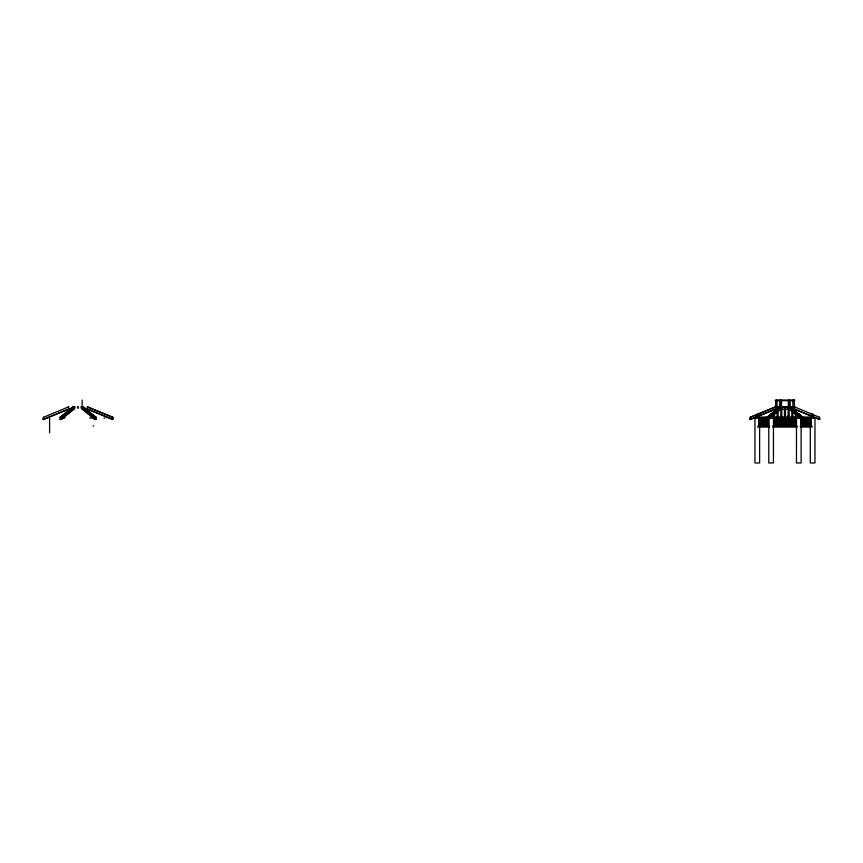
<?xml version="1.0" encoding="UTF-8"?>
<svg xmlns="http://www.w3.org/2000/svg" width="863" height="863" viewBox="0 0 863 863"><rect width="100%" height="100%" fill="white"/><g stroke="black" fill="none" stroke-linecap="round" stroke-linejoin="round"><path stroke-width="1.29" d="M772.309 417.045L772.428 413.841L772.428 417.045M770.033 414.672L771.155 413.852L770.033 414.801M65.2 413.83L72.859 406.905M769.062 417.8L767.121 419.396L768.275 419.396L771.155 416.797M72.859 406.764L60.216 417.163L60.216 419.396L61.37 419.396L74.013 409.008L74.013 406.764L72.859 406.764L72.859 409.008L61.37 419.396L60.216 419.396L72.859 409.008L74.013 409.008L60.216 419.396M62.913 415.901L63.916 415.071M65.264 413.96L68.177 411.565M70.194 409.903L71.208 409.073M72.071 408.361L74.013 406.764M66.527 414.262L67.519 413.442M60.788 419.396L73.236 409.299M767.121 417.163L779.764 406.764L780.918 406.764L768.275 417.163L767.121 417.163L767.175 426.042M775.039 413.366L780.918 409.008L768.275 419.396L767.121 419.396L771.069 416.43M769.774 417.692L779.764 409.008M60.216 417.293L63.172 415.071M65.146 413.582L70.065 409.871M72.039 408.382L74.013 406.905M767.121 417.293L780.918 406.905M774.025 414.197L780.918 409.008M750.087 419.547L775.729 408.997L775.718 400.68M68.436 406.926L68.824 408.997L43.182 419.547L43.538 417.163L43.15 419.558M91.014 415.405L95.879 419.396L94.725 419.396L94.725 417.163L95.879 417.163L94.725 417.163L82.082 406.764L82.082 409.008L94.725 419.396L95.879 419.396L95.879 417.163L83.236 406.764L81.219 406.764M88.975 414.197L82.082 409.008L83.236 409.008M775.341 406.926L750.055 417.325L750.055 419.558L775.729 408.997M790.141 409.008L788.987 409.008L788.987 400.022M802.784 417.163L790.141 406.764L788.987 406.764L801.63 417.163L802.784 417.163L802.86 426.042L802.903 418.059M795.891 414.197L788.987 409.008L801.63 419.396L802.784 419.396L798.847 416.43M43.538 417.293L68.824 406.764M43.538 419.396L68.824 408.997M750.443 417.293L775.729 406.894M63.722 417.045L60.216 417.163L61.37 417.293M799.872 414.801L798.89 413.841M798.76 413.852L799.774 414.672M73.873 408.102L74.887 408.102L74.887 406.764L73.873 406.764L73.873 408.21M82.233 408.102L81.219 408.102L81.219 406.635M777.746 409.299L775.341 409.17M779.764 409.299L789.764 409.17L798.059 415.988M792.158 409.299L794.564 409.299L794.176 400.68M788.124 415.901L789.138 415.901M770.163 416.905L772.309 416.905L771.317 414.672L772.309 413.852L771.306 414.672L771.306 417.045M797.595 416.905L799.753 416.905M811.403 416.905L813.399 416.905L811.403 413.852L813.399 414.672L813.399 418.048M756.506 417.045L768.814 417.045M770.163 417.045L799.753 417.045M801.101 417.045L813.399 417.045M63.679 418.048L65.049 418.048M89.666 418.048L92.417 418.048M104.035 418.048L104.952 418.048M768.146 418.048L754.952 418.048L754.952 462.978L759.613 462.978L759.613 427.304M769.462 418.048L800.443 418.048M801.759 418.048L814.963 418.048L814.963 462.978L810.303 462.978L810.303 427.304M773.431 418.49L774.445 418.49L774.445 415.071M778.113 418.49L777.11 418.49L777.11 412.32M781.792 418.49L780.778 418.49L780.918 400.022M788.124 418.49L789.138 418.49L789.138 408.102M791.803 418.49L792.817 418.49L792.817 411.252M796.495 418.49L795.481 418.49L795.481 413.366L796.495 414.272L796.463 462.978L801.123 462.978L801.123 419.375M798.76 416.797L801.63 419.396L802.784 419.396M93.053 426.042L93.722 426.042M757.8 426.042L769.71 426.042M772.849 426.042L797.067 426.042M800.195 426.042L812.105 426.042M757.8 427.056L769.44 427.056M772.849 427.056L797.067 427.056M800.465 427.056L812.105 427.056M772.309 416.905L771.317 416.905L771.317 414.672L772.428 413.841L771.425 414.672L771.425 417.045M784.456 406.764L785.47 406.764M78.555 406.764L77.541 406.764L77.541 408.102L78.555 408.102M797.488 413.841L798.599 414.672L798.599 416.905L797.595 413.852L798.599 414.672L798.599 417.045L798.48 414.672L797.488 413.841L797.488 417.045M811.403 413.852L813.399 414.672L811.403 413.841L811.403 417.045M819.462 417.293L794.564 406.926M794.176 409.008L819.85 419.558L819.462 417.163L819.462 419.396L794.564 409.17M87.271 406.764L112.945 417.325L112.945 419.558L87.271 409.008L87.659 406.926M87.271 406.905L112.557 417.293M87.271 409.008L112.557 419.396L112.557 417.163M788.987 406.905L802.784 417.293M82.082 406.905L95.879 417.293M90.949 415.686L95.879 419.396M82.082 408.102L82.233 400.022M82.848 409.17L93.226 417.692M801.63 417.293L790.141 406.905L790.141 400.68M94.725 417.293L83.236 406.764M90.895 415.934L94.725 419.396M774.445 418.49L774.435 413.442L773.431 414.262L773.442 462.978L768.782 462.978L768.782 419.375M811.22 418.059L811.22 426.042M811.058 418.059L811.058 426.042M810.346 418.059L810.389 426.042M810.228 418.059L810.184 426.042M809.559 418.059L809.559 426.042M809.516 418.059L809.397 426.042L809.354 418.059M808.685 418.059L808.728 426.042M808.512 418.059L808.566 426.042M807.854 418.059L807.897 426.042M807.682 418.059L807.725 426.042M807.024 418.059L807.067 426.042M806.894 418.059L806.851 426.042M806.193 418.059L806.236 426.042M806.02 418.059L806.064 426.042M805.233 418.059L805.352 426.042M805.19 418.059L805.19 426.042M804.521 418.059L804.564 426.042M804.359 418.059L804.402 426.042M803.69 418.059L803.733 426.042M803.529 418.059L803.572 426.042M802.698 418.059L802.698 426.042M802.407 417.325L802.407 419.558M802.029 419.386L802.072 426.042M801.856 419.386L801.9 426.042M801.63 417.163L801.63 419.396M801.026 419.386L801.069 426.042M799.17 416.905L799.17 418.048M797.595 413.852L797.617 417.045M795.103 418.059L795.103 426.042M794.78 418.059L794.769 426.042M793.442 418.059L793.442 426.042M793.021 400.022L793.021 400.68M793.108 418.059L793.108 426.042M792.849 400.68L792.849 406.635M791.803 411.759L791.781 426.042M791.447 418.059L791.447 426.042M790.12 418.059L790.12 426.042M789.774 418.059L789.785 426.042M789.764 400.022L789.764 400.68M789.764 406.635L789.764 407.304M788.448 418.059L788.448 426.042M788.318 400.68L788.318 406.635M788.124 408.07L788.113 426.042M786.786 418.059L786.786 426.042M786.452 418.059L786.452 426.042M785.47 408.07L785.47 418.49L784.456 418.49L784.456 408.07M785.114 418.059L785.114 426.042M784.791 418.059L784.791 426.042M783.453 418.059L783.453 426.042M783.119 418.059L783.129 426.042M781.792 408.07L781.792 426.042M781.587 400.68L781.587 406.635M781.457 418.059L781.457 426.042M780.432 400.68L780.432 406.635M780.152 400.022L780.152 400.68M780.152 406.635L780.152 407.304M780.13 418.059L780.13 426.042M779.764 400.68L779.764 406.905L767.509 417.325L767.509 419.558M779.796 418.059L779.796 426.042M778.469 418.059L778.458 426.042M778.113 410.4L778.135 426.042M777.056 400.68L777.056 406.635M776.883 400.022L776.883 400.68M776.797 418.059L776.797 426.042M776.463 418.059L776.463 426.042M775.136 418.059L775.136 426.042M774.801 418.059L774.801 426.042M770.735 416.905L770.735 418.048M768.674 419.386L768.717 426.042M768.275 417.163L768.275 419.396M768.048 419.386L768.005 426.042M767.887 419.386L767.843 426.042M767.013 418.059L767.056 426.042M766.344 418.059L766.387 426.042M766.171 418.059L766.171 426.042M765.557 418.059L765.513 426.042M765.384 418.059L765.341 426.042M764.683 418.059L764.726 426.042M764.51 418.059L764.553 426.042M763.895 418.059L763.895 426.042L763.723 418.059M763.679 418.059L763.679 426.042M763.054 418.059L763.011 426.042M762.892 418.059L762.849 426.042M762.223 418.059L762.18 426.042M762.061 418.059L762.018 426.042M761.393 418.059L761.393 426.042L761.188 418.059M760.562 418.059L760.519 426.042M760.346 418.059L760.4 426.042M759.688 418.059L759.731 426.042M759.516 418.059L759.516 426.042M758.857 418.059L758.857 426.042M758.685 418.059L758.685 426.042M758.512 417.045L758.512 413.841L756.506 414.672L756.517 418.048M750.443 417.163L750.443 419.396M95.491 417.325L95.491 419.558M60.593 417.325L60.593 419.558M49.601 418.048L49.601 432.805M758.512 413.852L758.512 416.905L756.506 416.905L758.512 416.905L756.506 414.672L758.512 413.841M794.564 400.022L775.341 400.022L775.341 400.68L794.564 400.68L794.564 400.022M794.564 406.635L775.341 406.635L775.341 407.304L794.564 407.304L794.564 406.635"/></g></svg>
